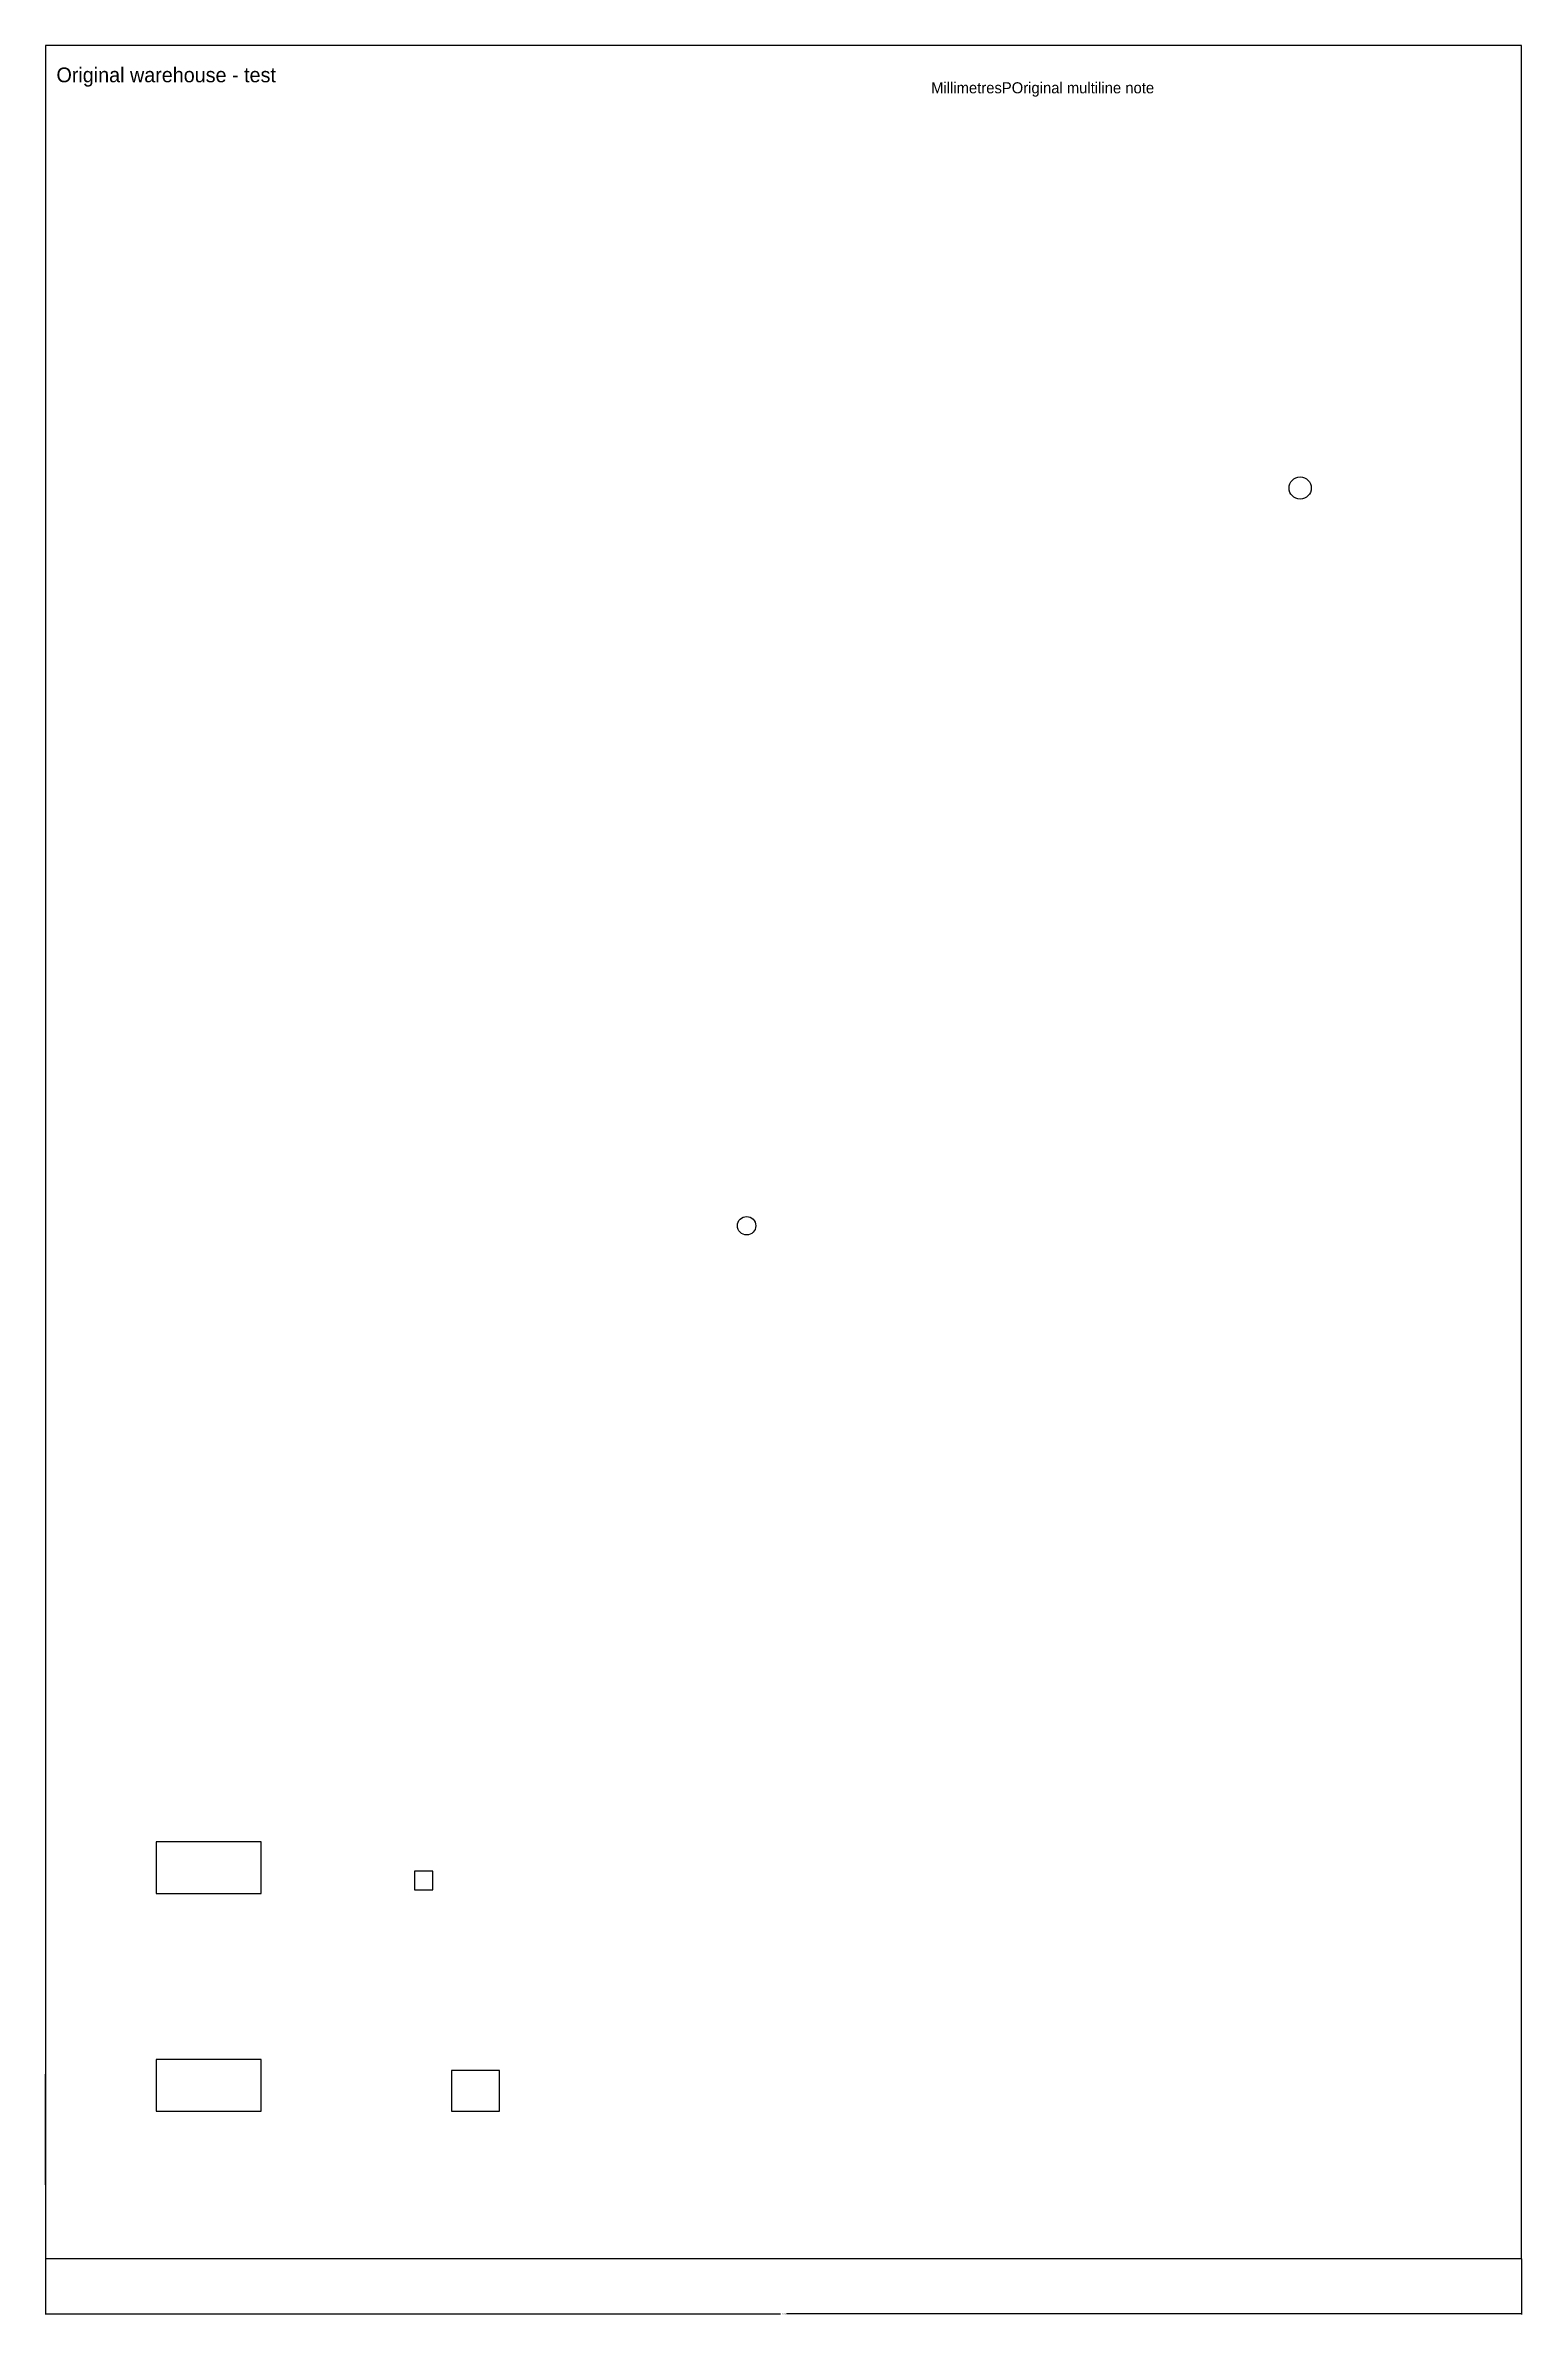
# Model space of a CAD drawing. Header units: millimetres. Extents: x 1000 to 41000, y 482 to 62000.
import ezdxf

# ---------------------------------------------------------------- set-up
doc = ezdxf.new("R2010")
doc.units = ezdxf.units.MM
doc.layers.get('0').update_dxf_attribs({"linetype": 'CONTINUOUS'})
doc.layers.get('DEFPOINTS').update_dxf_attribs({"linetype": 'CONTINUOUS'})
for name, color, linetype in [('POC_GROUND', 3, 'CONTINUOUS'), ('POC_RACKS', 4, 'CONTINUOUS'), ('SOURCE_ANNOTATIONS', 7, 'CONTINUOUS'), ('SOURCE_BOUNDARY', 7, 'CONTINUOUS'), ('SOURCE_DOOR', 3, 'CONTINUOUS'), ('SOURCE_PILLARS', 1, 'CONTINUOUS')]:
    doc.layers.add(name, color=color, linetype=linetype)
doc.dimstyles.get("Standard").update_dxf_attribs({"dimtxt": 0.18, "dimasz": 0.18, "dimexe": 0.18, "dimexo": 0.0625, "dimgap": 0.09, "dimtad": 0, "dimtih": 1, "dimtoh": 1, "dimdec": 4, "dimzin": 0, "dimdsep": 46, "dimtxsty": 'Standard', "dimcen": 0.09, "dimadec": 0, "dimazin": 0, "dimtfac": 1, "dimtdec": 4, "dimtofl": 0, "dimtmove": 0, "dimatfit": 3, "dimfxl": 1, "dimtolj": 1, "dimtzin": 0, "dimarcsym": 0})

# ---------------------------------------------------------------- blocks, each defined once
blk = doc.blocks.new('POC_COLUMN')
blk.add_circle((0, 0), 250)
blk = doc.blocks.new('*D1')
at = {"layer": 'DEFPOINTS', "color": 0, "transparency": 16777216}
for p in [(1000, 2000), (41000, 2000), (41000, 500)]:
    blk.add_point(p, dxfattribs=at)
at = {"layer": 'SOURCE_ANNOTATIONS', "color": 0, "lineweight": -2, "transparency": 16777216}
for p, q in [((1000, 1993.75), (1000, 482)), ((41000, 1993.75), (41000, 482)), ((1018, 500), (20922, 500)), ((40982, 500), (21078, 500))]:
    blk.add_line(p, q, dxfattribs=at)
at = {"layer": 'SOURCE_ANNOTATIONS', "color": 0, "transparency": 16777216}
for points in [[(1018, 503), (1018, 497), (1000, 500)], [(40982, 503), (40982, 497), (41000, 500)]]:
    blk.add_solid(points, dxfattribs=at)
at = {"layer": 'SOURCE_ANNOTATIONS', "color": 0, "transparency": 16777216, "insert": (21000, 500), "char_height": 18, "attachment_point": 5}
blk.add_mtext('\\A1;40000.0000', dxfattribs=at)

msp = doc.modelspace()

# ---------------------------------------------------------------- linework, layer by layer
at = {"layer": 'POC_GROUND'}
msp.add_lwpolyline([(12000, 6000), (13300, 6000), (13300, 7100), (12000, 7100)], close=True, dxfattribs=at)
at = {"layer": 'POC_RACKS'}
for points in [[(4000, 11900), (6850, 11900), (6850, 13300), (4000, 13300)], [(4000, 6000), (6850, 6000), (6850, 7400), (4000, 7400)]]:
    msp.add_lwpolyline(points, close=True, dxfattribs=at)
at = {"layer": 'SOURCE_BOUNDARY'}
msp.add_lwpolyline([(1000, 2000), (41000, 2000), (41000, 62000), (1000, 62000)], close=True, dxfattribs=at)
at = {"layer": 'SOURCE_DOOR'}
msp.add_line((1000, 4000), (1000, 7000), dxfattribs=at)
at = {"layer": 'SOURCE_PILLARS'}
msp.add_lwpolyline([(11000, 12000), (11500, 12000), (11500, 12500), (11000, 12500)], close=True, dxfattribs=at)
msp.add_circle((35000, 50000), 300, dxfattribs=at)

# ---------------------------------------------------------------- block references
msp.add_blockref('POC_COLUMN', (20000, 30000), dxfattribs=at)

# ---------------------------------------------------------------- texts
at = {"layer": 'SOURCE_ANNOTATIONS'}
msp.add_text('Original warehouse - test', height=400, dxfattribs=at).set_placement((1300, 61000))
at = {"layer": 'SOURCE_ANNOTATIONS', "insert": (25000, 61000), "char_height": 300, "width": 9000, "attachment_point": 1}
msp.add_mtext('MillimetresPOriginal multiline note', dxfattribs=at)

# ---------------------------------------------------------------- dimensions: what is measured, and where the dimension line sits
at = {"layer": 'SOURCE_ANNOTATIONS'}
dim = msp.add_aligned_dim(p1=(1000, 2000), p2=(41000, 2000), distance=-1500, dimstyle='Standard', override={"dimscale": 100}, dxfattribs=at)
dim.commit()
dim.dimension.update_dxf_attribs({"geometry": '*D1', "text_midpoint": (21000, 500)})

doc.saveas('drawing.dxf')
